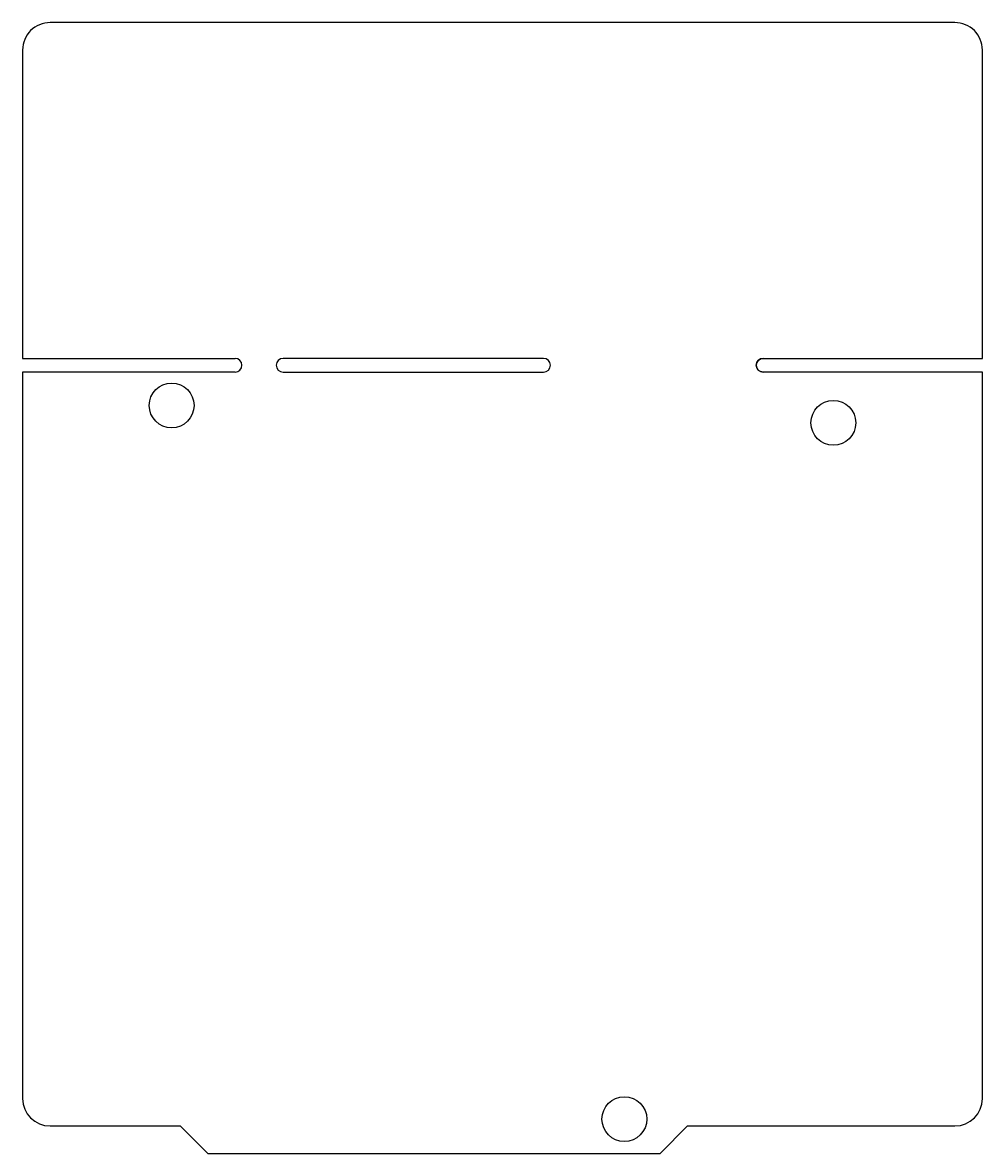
# Model space of a CAD drawing. Header units: millimetres. Extents: x -2 to 68, y -82.5 to 0.
import ezdxf

# ---------------------------------------------------------------- set-up
doc = ezdxf.new("R2010")
doc.units = ezdxf.units.MM

msp = doc.modelspace()

# ---------------------------------------------------------------- linework, layer by layer
for p, q in [((-2, -2), (-2, -24.5)), ((-2, -2), (-2, -24.5)), ((68, -24.5), (68, -2)), ((68, -24.5), (68, -2)), ((-2, -24.5), (13.5, -24.5)), ((-2, -24.5), (13.5, -24.5)), ((36, -24.5), (17, -24.5)), ((52, -24.5), (68, -24.5)), ((52, -24.5), (68, -24.5)), ((-2, -25.5), (-2, -78.5)), ((-2, -25.5), (-2, -78.5)), ((13.5, -25.5), (-2, -25.5)), ((13.5, -25.5), (-2, -25.5)), ((0, -80.5), (9.5, -80.5)), ((0, -80.5), (9.5, -80.5)), ((9.5, -80.5), (11.5, -82.5)), ((9.5, -80.5), (11.5, -82.5)), ((44.5, -82.5), (46.5, -80.5)), ((44.5, -82.5), (46.5, -80.5)), ((46.5, -80.5), (66, -80.5)), ((46.5, -80.5), (66, -80.5)), ((11.5, -82.5), (44.5, -82.5)), ((11.5, -82.5), (44.5, -82.5))]:
    msp.add_line(p, q)
for points in [[(68, -2, 0.414214), (66, 0), (0, 0)], [(36, -24.5), (17, -24.5, 1), (17, -25.5), (36, -25.5)], [(66, -80.5, 0.414213), (68, -78.5), (68, -25.5), (52, -25.5, -1), (52, -24.5)]]:
    msp.add_lwpolyline(points, format="xyb")
for centre in [(8.87, -27.93), (8.87, -27.93), (57.13, -29.2), (57.13, -29.2), (41.89, -80), (41.89, -80)]:
    msp.add_circle(centre, 1.636)
for centre, radius, start, end in [((66, -2), 2, 359.99993, 90), ((0, -2), 2, 90, 180.00007), ((0, -2), 2, 90, 180.00007), ((13.5, -25), 0.5, 270, 90), ((13.5, -25), 0.5, 270, 90), ((36, -25), 0.5, 270, 90), ((36, -25), 0.5, 270, 90), ((52, -25), 0.5, 90, 270), ((0, -78.5), 2, 180.00022, 270), ((0, -78.5), 2, 180.00022, 270), ((66, -78.5), 2, 270, 359.99993)]:
    msp.add_arc(centre, radius, start, end)

doc.saveas('drawing.dxf')
